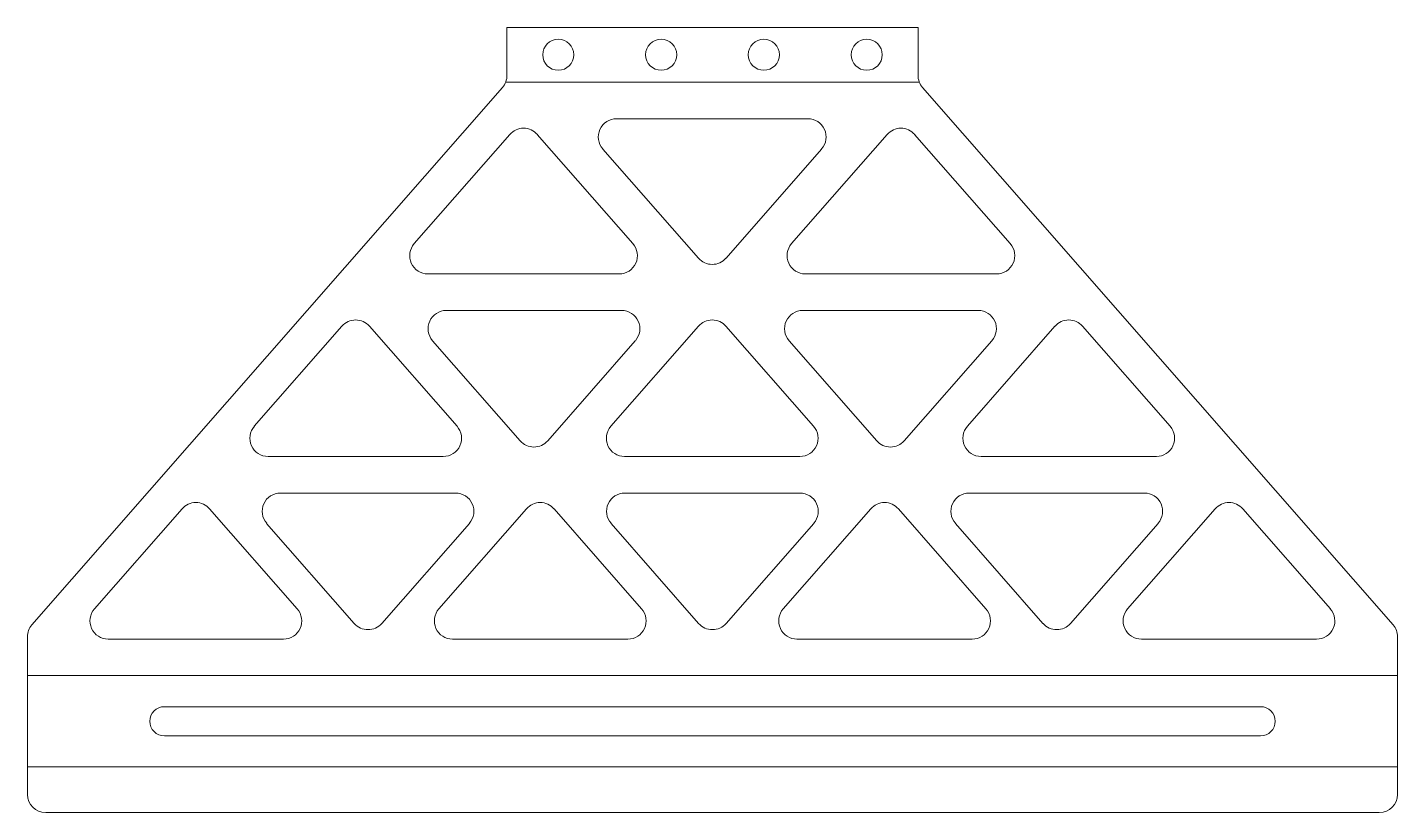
# Model space of a CAD drawing. Header units: millimetres. Extents: x -75 to 75, y -83 to 3.
import ezdxf

# ---------------------------------------------------------------- set-up
doc = ezdxf.new("R2010")
doc.units = ezdxf.units.MM

msp = doc.modelspace()

# ---------------------------------------------------------------- linework, layer by layer
at = {"color": 7, "linetype": 'Continuous', "lineweight": 15}
for p, q in [((22.5, 3), (-22.5, 3)), ((-22.5, 3), (-22.5, -2.25)), ((22.5, -2.25), (22.5, 3)), ((-22.65, -3), (22.65, -3)), ((-22.99, -3.57), (-74.51, -62.43)), ((74.51, -62.43), (22.99, -3.57)), ((10.44, -7), (-10.5, -7)), ((-22.19, -8.72), (-32.66, -20.68)), ((-8.71, -20.68), (-19.18, -8.72)), ((19.12, -8.72), (8.65, -20.68)), ((32.6, -20.68), (22.13, -8.72)), ((-12, -10.32), (-1.53, -22.28)), ((1.48, -22.28), (11.94, -10.32)), ((-31.15, -24), (-10.22, -24)), ((10.16, -24), (31.09, -24)), ((-9.95, -28), (-29.14, -28)), ((29.08, -28), (9.89, -28)), ((-40.57, -29.72), (-50.16, -40.68)), ((-27.96, -40.68), (-37.55, -29.72)), ((-1.54, -29.72), (-11.13, -40.68)), ((11.07, -40.68), (1.47, -29.72)), ((37.49, -29.72), (27.9, -40.68)), ((50.1, -40.68), (40.5, -29.72)), ((-30.64, -31.32), (-21.05, -42.28)), ((-18.04, -42.28), (-8.45, -31.32)), ((8.39, -31.32), (17.98, -42.28)), ((20.99, -42.28), (30.58, -31.32)), ((-48.65, -44), (-29.47, -44)), ((-9.62, -44), (9.56, -44)), ((29.41, -44), (48.59, -44)), ((-28.12, -48), (-47.3, -48)), ((9.58, -48), (-9.6, -48)), ((47.28, -48), (28.1, -48)), ((-58.07, -49.72), (-67.66, -60.68)), ((-45.46, -60.68), (-55.05, -49.72)), ((-20.37, -49.72), (-29.96, -60.68)), ((-7.76, -60.68), (-17.35, -49.72)), ((17.33, -49.72), (7.74, -60.68)), ((29.94, -60.68), (20.35, -49.72)), ((55.03, -49.72), (45.44, -60.68)), ((67.64, -60.68), (58.05, -49.72)), ((-48.81, -51.32), (-39.22, -62.28)), ((-36.2, -62.28), (-26.61, -51.32)), ((-11.11, -51.32), (-1.52, -62.28)), ((1.5, -62.28), (11.09, -51.32)), ((26.59, -51.32), (36.18, -62.28)), ((39.2, -62.28), (48.79, -51.32)), ((-75, -63.75), (-75, -81)), ((-66.15, -64), (-46.97, -64)), ((-28.45, -64), (-9.27, -64)), ((9.25, -64), (28.43, -64)), ((46.95, -64), (66.13, -64)), ((75, -81), (75, -63.75)), ((75, -68), (-75, -68)), ((60, -71.4), (-60, -71.4)), ((-60, -74.6), (60, -74.6)), ((-75, -78), (75, -78)), ((-73, -83), (73, -83))]:
    msp.add_line(p, q, dxfattribs=at)
for centre in [(-16.88, 0), (-5.62, 0), (5.62, 0), (16.88, 0)]:
    msp.add_circle(centre, 1.7, dxfattribs=at)
for centre, radius, start, end in [((-24.5, -2.25), 2, 318.8141, 0), ((24.5, -2.25), 2, 180, 221.1859), ((-10.5, -9), 2, 90, 221.1859), ((10.44, -9), 2, 318.8141, 90), ((-20.68, -10.04), 2, 41.1859, 138.8141), ((20.63, -10.04), 2, 41.1859, 138.8141), ((-31.15, -22), 2, 138.8141, 270), ((-10.22, -22), 2, 270, 41.1859), ((10.16, -22), 2, 138.8141, 270), ((31.09, -22), 2, 270, 41.1859), ((-0.03, -20.96), 2, 221.1859, 318.8141), ((-29.14, -30), 2, 90, 221.1859), ((-9.95, -30), 2, 318.8141, 90), ((9.89, -30), 2, 90, 221.1859), ((29.08, -30), 2, 318.8141, 90), ((-39.06, -31.04), 2, 41.1859, 138.8141), ((-0.03, -31.04), 2, 41.1859, 138.8141), ((39, -31.04), 2, 41.1859, 138.8141), ((-48.65, -42), 2, 138.8141, 270), ((-29.47, -42), 2, 270, 41.1859), ((-9.62, -42), 2, 138.8141, 270), ((9.56, -42), 2, 270, 41.1859), ((29.41, -42), 2, 138.8141, 270), ((48.59, -42), 2, 270, 41.1859), ((-19.55, -40.96), 2, 221.1859, 318.8141), ((19.48, -40.96), 2, 221.1859, 318.8141), ((-47.3, -50), 2, 90, 221.1859), ((-28.12, -50), 2, 318.8141, 90), ((-9.6, -50), 2, 90, 221.1859), ((9.58, -50), 2, 318.8141, 90), ((28.1, -50), 2, 90, 221.1859), ((47.28, -50), 2, 318.8141, 90), ((-56.56, -51.04), 2, 41.1859, 138.8141), ((-18.86, -51.04), 2, 41.1859, 138.8141), ((18.84, -51.04), 2, 41.1859, 138.8141), ((56.54, -51.04), 2, 41.1859, 138.8141), ((-66.15, -62), 2, 138.8141, 270), ((-46.97, -62), 2, 270, 41.1859), ((-28.45, -62), 2, 138.8141, 270), ((-9.27, -62), 2, 270, 41.1859), ((9.25, -62), 2, 138.8141, 270), ((28.43, -62), 2, 270, 41.1859), ((46.95, -62), 2, 138.8141, 270), ((66.13, -62), 2, 270, 41.1859), ((-73, -63.75), 2, 138.8141, 180), ((-37.71, -60.96), 2, 221.1859, 318.8141), ((-0.01, -60.96), 2, 221.1859, 318.8141), ((37.69, -60.96), 2, 221.1859, 318.8141), ((73, -63.75), 2, 0, 41.1859), ((-60, -73), 1.6, 90, 270), ((60, -73), 1.6, 270, 90), ((-73, -81), 2, 180, 270), ((73, -81), 2, 270, 0)]:
    msp.add_arc(centre, radius, start, end, dxfattribs=at)

doc.saveas('drawing.dxf')
